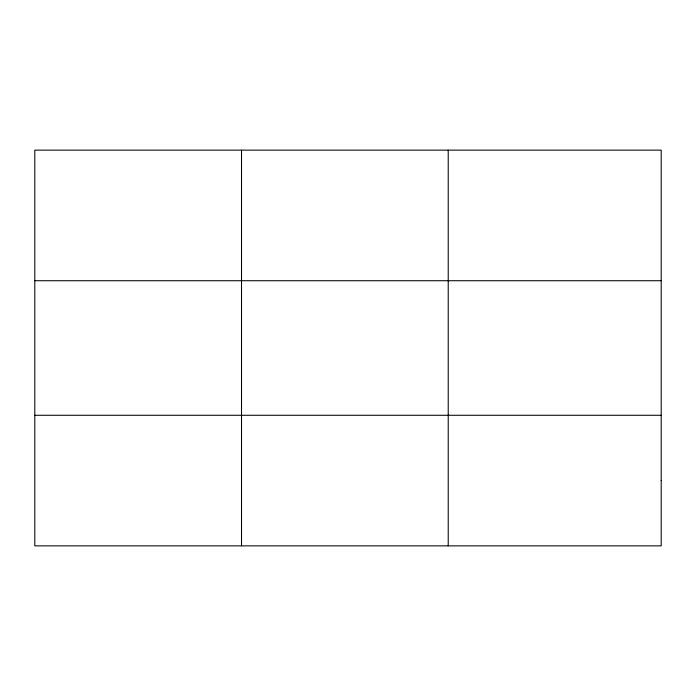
<?xml version="1.0" encoding="UTF-8"?>
<svg xmlns="http://www.w3.org/2000/svg" width="696" height="696" viewBox="0 0 696 696"><rect width="100%" height="100%" fill="white"/><g stroke="black" fill="none" stroke-linecap="round" stroke-linejoin="round"><path stroke-width="1.04" d="M241.512 545.864L241.512 150.136M448.224 545.864L448.224 150.136M34.8 280.723L661.2 280.723M34.8 415.277L661.2 415.277M661.2 480.571L661.2 545.864L34.8 545.864L34.8 150.136L661.2 150.136L661.2 480.571"/></g></svg>
